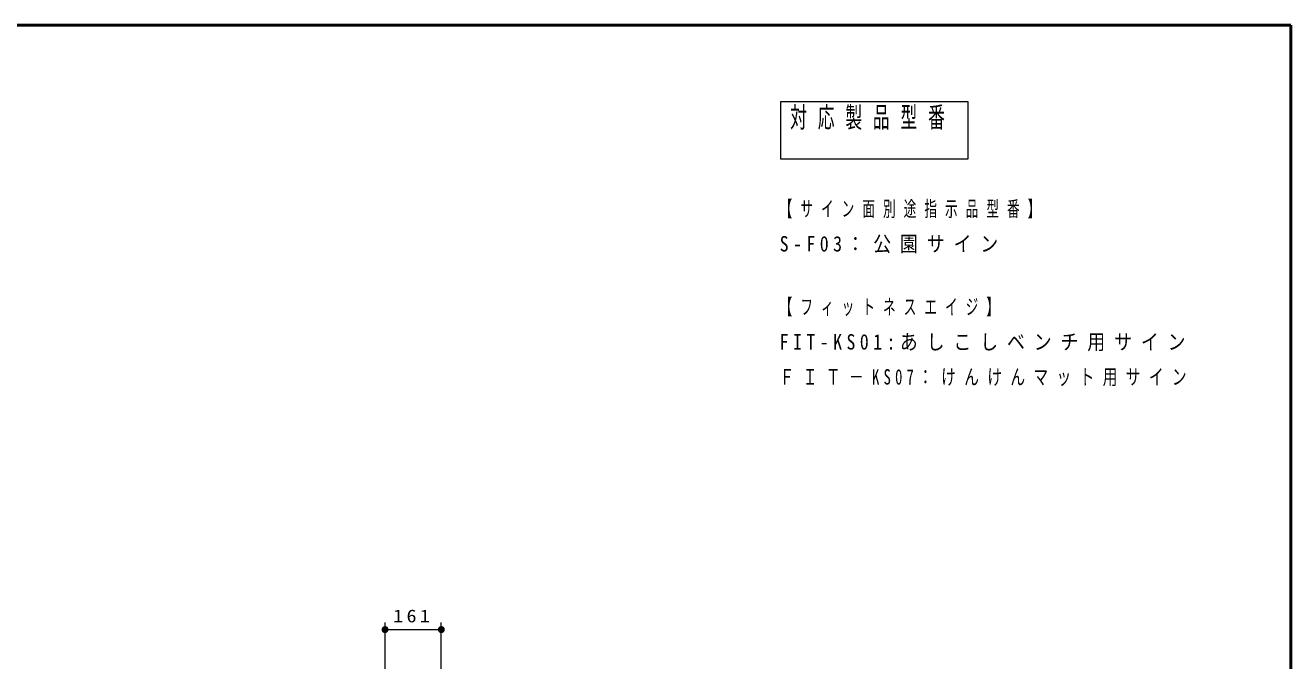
# Model space of a CAD drawing. Units: millimetres on the paper, scale 1:20. Extents: x 475 to 840, y -5 to 257.
# Drawn here: x 659.3 to 840, y 166.3 to 257 of the extents above; entities that cross this region are included whole.
import ezdxf

# ---------------------------------------------------------------- set-up
doc = ezdxf.new("R2010")
doc.units = ezdxf.units.MM
doc.layers.add('LY_1', color=7, linetype='Continuous', lineweight=13)
doc.layers.add('LY_4', color=7, linetype='Continuous', lineweight=13)
doc.styles.add('ＭＳ ゴシック', font='')
doc.styles.get('ＭＳ ゴシック').set_extended_font_data('MS Gothic')

# ---------------------------------------------------------------- blocks, each defined once
blk = doc.blocks.new('filled_dot')
at = {"color": 0, "linetype": 'Continuous', "lineweight": -2, "const_width": 1.25}
blk.add_lwpolyline([(-0.625, 0, 1), (0.625, 0, 1)], format="xyb", close=True, dxfattribs=at)

msp = doc.modelspace()

# ---------------------------------------------------------------- linework, layer by layer
at = {"layer": 'LY_1'}
for p, q in [((767.121, 246.081), (767.121, 237.948)), ((793.921, 246.081), (767.121, 246.081)), ((793.921, 237.948), (793.921, 246.081)), ((767.121, 237.948), (793.921, 237.948)), ((710.658, 139.254), (710.658, 171.732)), ((718.695, 161.337), (718.695, 171.732)), ((710.658, 170.732), (718.695, 170.732))]:
    msp.add_line(p, q, dxfattribs=at)
at = {"layer": 'LY_4', "lineweight": 50}
for p, q in [((840, 257), (475, 257)), ((840, 0), (840, 257))]:
    msp.add_line(p, q, dxfattribs=at)

# ---------------------------------------------------------------- block references
at = {"layer": 'LY_1', "xscale": 0.4, "yscale": 0.4}
msp.add_blockref('filled_dot', (710.658, 170.732), dxfattribs=at)
at = {"layer": 'LY_1', "xscale": 0.4, "yscale": 0.4, "rotation": 180}
msp.add_blockref('filled_dot', (718.695, 170.732), dxfattribs=at)

# ---------------------------------------------------------------- texts
at = {"layer": 'LY_1', "style": 'ＭＳ ゴシック'}
for s, insert, char_height, attachment_point in [('\\T1.64;\\W0.6;対応製品型番', (768.521, 245.348), 2.933, 1), ('\\T1.64;\\W0.6;【サイン面別途指示品型番】', (767.021, 230.681), 2.199, 4), ('\\T1.5;\\W0.85;S-F03：公園サイン', (767.021, 225.681), 2.199, 4), ('\\T1.64;\\W0.6;【フィットネスエイジ】', (767.021, 216.681), 2.199, 4), ('\\T1.5;\\W0.85;FIT-KS01:あしこしベンチ用サイン', (767.021, 211.681), 2.199, 4), ('\\T1.57;\\W0.7;ＦＩＴ－KS07：けんけんマット用サイン', (767.021, 206.681), 2.199, 4), ('\\T1.33;\\W1.15;161', (714.676, 171.732), 1.833, 8)]:
    msp.add_mtext(s, dxfattribs=dict(at, insert=insert, char_height=char_height, attachment_point=attachment_point))

doc.saveas('drawing.dxf')
